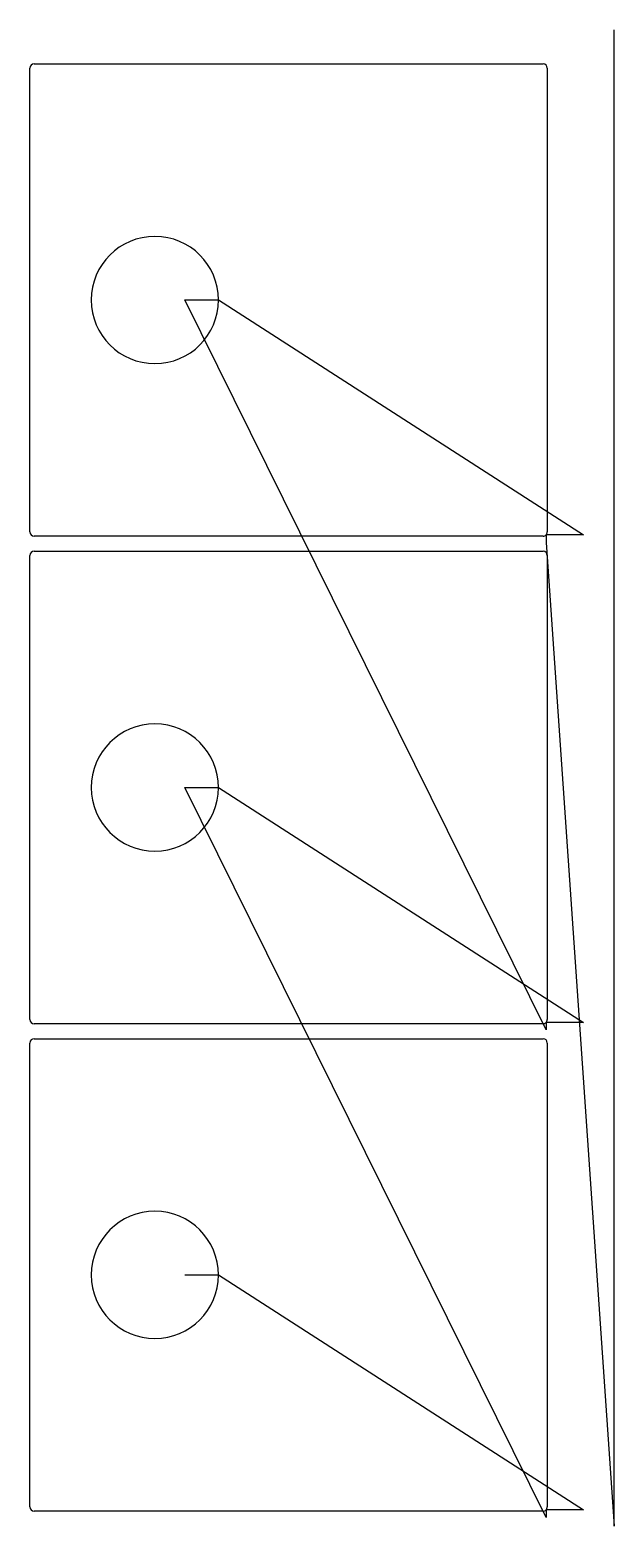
# Model space of a CAD drawing. Header units: metres. Extents: x 20 to 801, y 0 to 2000.
import ezdxf

# ---------------------------------------------------------------- set-up
doc = ezdxf.new("R2010")
doc.units = ezdxf.units.M

msp = doc.modelspace()

# ---------------------------------------------------------------- linework, layer by layer
at = {"layer": 'TOOL_0'}
for p, q in [((800.71, 1999), (800.71, 2000)), ((800.71, 1), (800.71, 1999)), ((20, 1329.015), (20, 1949.015)), ((25.75, 1954.765), (705.75, 1954.765)), ((711.5, 1949.015), (711.5, 1329.015)), ((709.816, 663.215), (227, 1639.015)), ((227, 1639.015), (272, 1639.015)), ((272, 1639.015), (759.816, 1324.949)), ((705.75, 1323.265), (25.75, 1323.265)), ((759.816, 1324.949), (709.816, 1324.949)), ((709.816, 1324.949), (709.816, 1314.949)), ((25.75, 1303.031), (705.75, 1303.031)), ((709.816, 1314.949), (800.71, 0)), ((20, 677.281), (20, 1297.281)), ((711.5, 1297.281), (711.5, 677.281)), ((709.816, 11.685), (227, 987.281)), ((227, 987.281), (272, 987.281)), ((272, 987.281), (759.816, 673.215)), ((705.75, 671.531), (25.75, 671.531)), ((759.816, 673.215), (709.816, 673.215)), ((709.816, 673.215), (709.816, 663.215)), ((20, 25.751), (20, 645.751)), ((25.75, 651.501), (705.75, 651.501)), ((711.5, 645.751), (711.5, 25.751)), ((227, 335.751), (272, 335.751)), ((272, 335.751), (759.816, 21.685)), ((705.75, 20.001), (25.75, 20.001)), ((759.816, 21.685), (709.816, 21.685)), ((709.816, 21.685), (709.816, 11.685)), ((800.71, 0), (800.71, 1)), ((800.71, 1), (800.71, 0)), ((800.71, 0), (800.71, 1))]:
    msp.add_line(p, q, dxfattribs=at)
for centre, radius, start, end in [((25.75, 1949.015), 5.75, 90, 180), ((705.75, 1949.015), 5.75, 0, 90), ((187, 1639.015), 85, 0, 180), ((187, 1639.015), 85, 180, 0), ((25.75, 1329.015), 5.75, 180, 270), ((705.75, 1329.015), 5.75, 270, 315), ((705.75, 1329.015), 5.75, 315, 0), ((25.75, 1297.281), 5.75, 90, 180), ((705.75, 1297.281), 5.75, 0, 90), ((187, 987.281), 85, 0, 180), ((187, 987.281), 85, 180, 0), ((25.75, 677.281), 5.75, 180, 270), ((705.75, 677.281), 5.75, 270, 315), ((705.75, 677.281), 5.75, 315, 0), ((25.75, 645.751), 5.75, 90, 180), ((705.75, 645.751), 5.75, 0, 90), ((187, 335.751), 85, 0, 180), ((187, 335.751), 85, 180, 0), ((25.75, 25.751), 5.75, 180, 270), ((705.75, 25.751), 5.75, 270, 315), ((705.75, 25.751), 5.75, 315, 0)]:
    msp.add_arc(centre, radius, start, end, dxfattribs=at)

doc.saveas('drawing.dxf')
